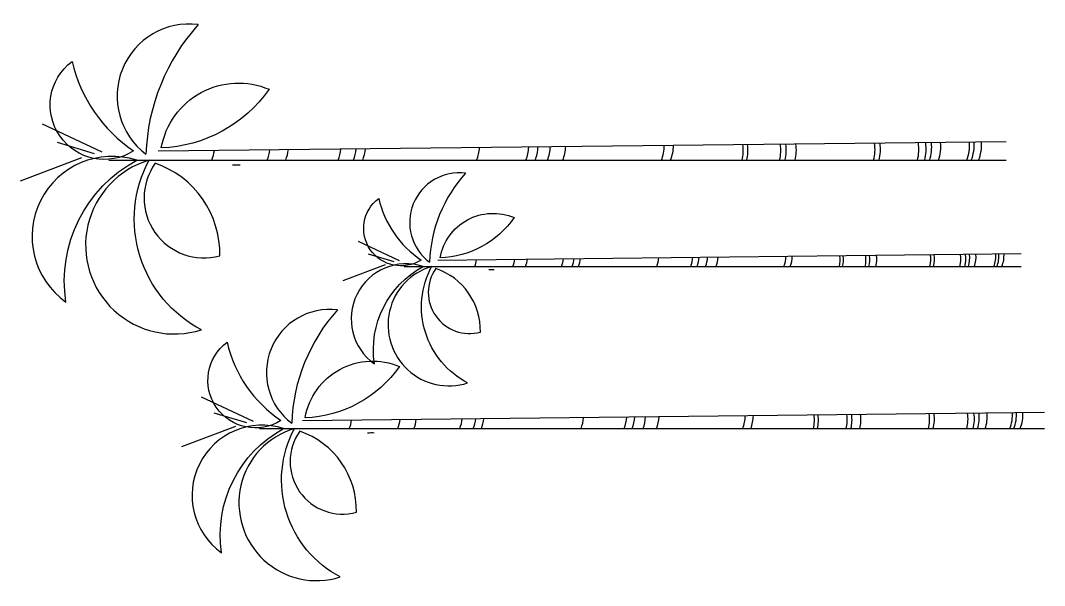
# Model space of a CAD drawing. Extents: x 443452.92 to 443461.23, y 4485386.01 to 4485390.59.
import ezdxf

# ---------------------------------------------------------------- set-up
doc = ezdxf.new("R2010")
doc.units = 0
doc.layers.get('0').update_dxf_attribs({"linetype": 'CONTINUOUS'})

# ---------------------------------------------------------------- blocks, each defined once
blk = doc.blocks.new('ARB8')
at = {"color": 0}
for p, q in [((-0.89, 22.227), (-0.361, 20.841)), ((0.397, 21.736), (-0.234, 20.393)), ((-0.279, 20.556), (-0.027, 21.395)), ((-0.425, 20.232), (-0.425, 0)), ((-0.216, 19.121), (0, 0))]:
    blk.add_line(p, q, dxfattribs=at)
for points in [[(-0.425, 19.607, 0.858321), (-3.621, 21.204, -0.316569), (-0.425, 19.607, 0.597064)], [(-0.216, 19.677, -0.963772), (1.799, 21.065, 0.188634), (-0.216, 19.677, 0.925095)], [(-0.425, 19.329, 1.010674), (-4.246, 18.149, -0.416696), (-0.425, 19.329, 0.108852)], [(-0.494, 19.191, 0.704296), (-2.579, 17.732, 0.32697), (-0.494, 19.191, -6.03522)], [(-0.147, 19.052, -0.483187), (1.173, 16.622, -0.235039), (-0.147, 19.052, -1.888682)]]:
    blk.add_lwpolyline(points, format="xyb", dxfattribs=at)
for centre, radius, start, end in [((1.016, 18.42), 1.629, 352.8798, 143.0782), ((-0.448, 14.8), 4.602, 47.9788, 87.9792), ((-0.074, 18.805), 0.958, 248.4775, 262.2417), ((-2.744, 17.358), 2.206, 357.8598, 2.3833), ((-0.074, 17.555), 0.958, 248.4775, 263.052), ((-0.074, 17.139), 0.958, 248.4775, 263.3217), ((-0.074, 15.958), 0.958, 248.4775, 264.0852), ((-0.074, 15.611), 0.958, 248.4775, 264.3095), ((-0.074, 15.403), 0.958, 248.4775, 264.4441), ((-0.074, 12.834), 0.958, 248.4775, 266.1009), ((-0.074, 11.723), 0.958, 248.4775, 266.8161), ((-0.074, 11.515), 0.958, 248.4775, 266.9501), ((-0.074, 11.237), 0.958, 248.4775, 267.1288), ((-0.074, 10.89), 0.958, 248.4775, 267.3521), ((-0.074, 8.668), 0.958, 248.4775, 268.7802), ((-0.074, 8.46), 0.958, 248.4775, 268.914), ((-0.197, 6.887), 0.958, 256.2567, 277.3472), ((-0.197, 6.784), 0.958, 256.2567, 277.4138), ((-0.197, 6.042), 0.958, 256.2567, 277.8941), ((-0.197, 5.918), 0.958, 256.2567, 277.9742), ((-0.197, 5.691), 0.958, 256.2567, 278.121), ((-0.177, 3.918), 0.958, 254.9821, 278.0242), ((-0.177, 3.794), 0.958, 254.9821, 278.1043), ((-0.177, 2.929), 0.958, 254.9821, 278.6655), ((-0.177, 2.764), 0.958, 254.9821, 278.7725), ((-0.135, 2.64), 0.958, 252.4091, 276.3649), ((-0.115, 2.434), 0.958, 251.1092, 275.2582), ((-0.074, 1.784), 0.958, 248.4775, 273.8712), ((-0.074, 1.681), 0.958, 248.4775, 273.9375), ((-0.074, 1.516), 0.958, 248.4775, 274.0436)]:
    blk.add_arc(centre, radius, start, end, dxfattribs=at)

msp = doc.modelspace()

# ---------------------------------------------------------------- block references
at = {"color": 0, "rotation": 90}
for p, xscale, yscale, zscale in [((443460.9176, 4485389.6138), 0.3599999994039536, 0.3599999999627471, 0.36), ((443461.0372, 4485388.7046), 0.2474999994039536, 0.2474999999627471, 0.2475), ((443461.2279, 4485387.4175), 0.3150000005960465, 0.3150000000372529, 0.315)]:
    msp.add_blockref('ARB8', p, dxfattribs=dict(at, xscale=xscale, yscale=yscale, zscale=zscale))

doc.saveas('drawing.dxf')
